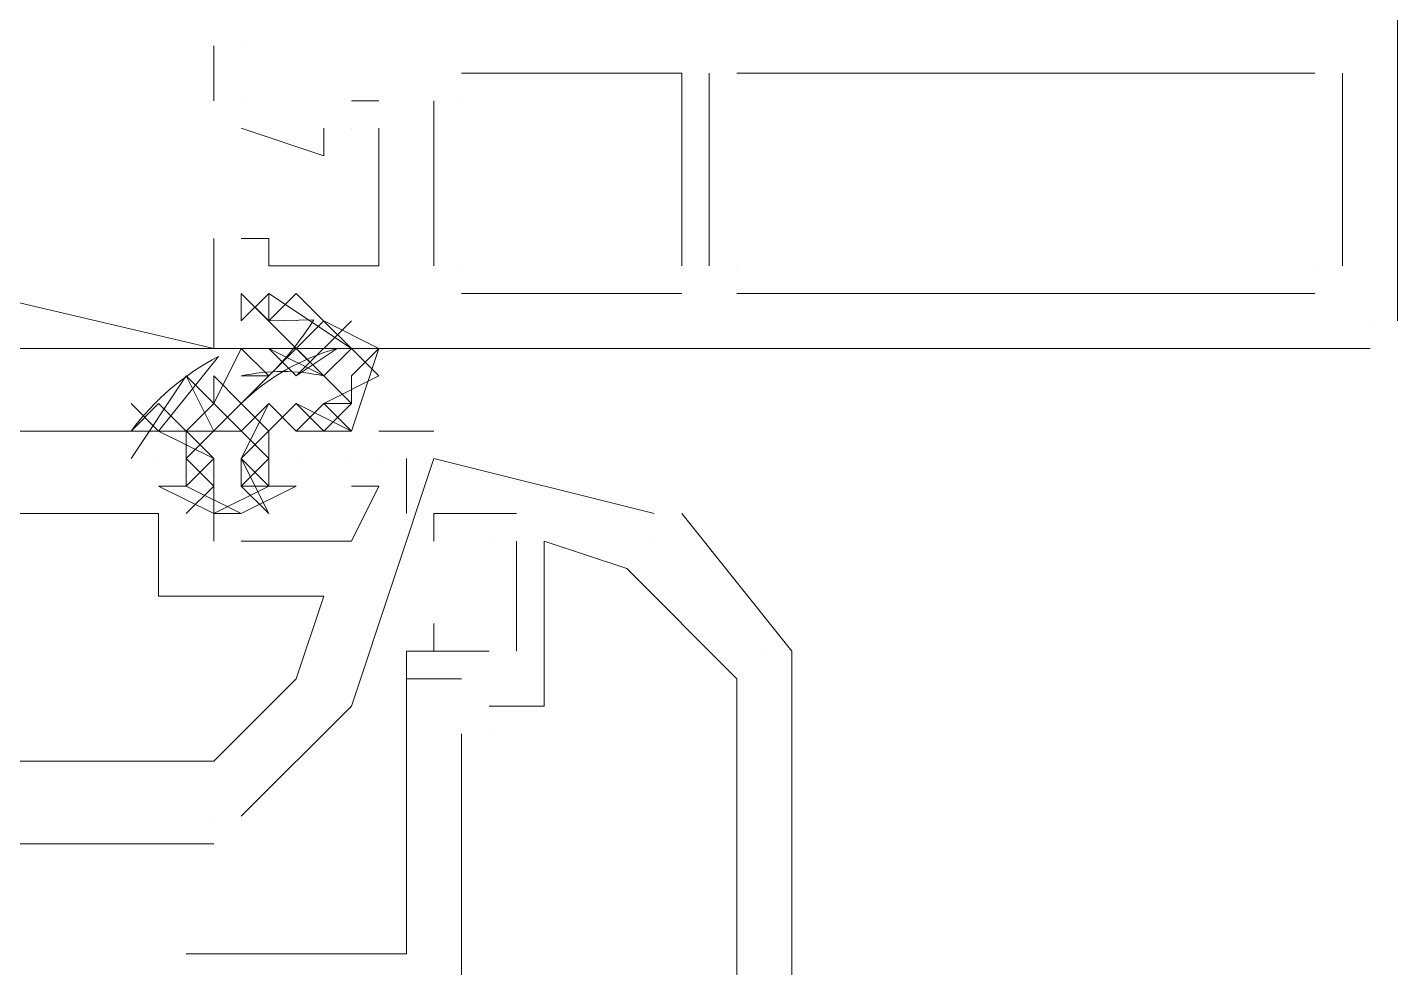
# Model space of a CAD drawing. Header units: millimetres. Extents: x 906 to 41302, y 848 to 28850.
# Drawn here: x 30548 to 30600.7, y 20567.1 to 20603.3 of the extents above; entities that cross this region are included whole.
import ezdxf

# ---------------------------------------------------------------- set-up
doc = ezdxf.new("R2010")
doc.units = ezdxf.units.MM
doc.layers.add('PDF_X-단위세대$및$주동평면도$A-DOOR', color=7, linetype='Continuous')

msp = doc.modelspace()

# ---------------------------------------------------------------- linework, layer by layer
at = {"layer": 'PDF_X-단위세대$및$주동평면도$A-DOOR', "lineweight": 5}
for points in [[(30545.636, 20731.705), (29955.086, 20731.705), (30555.161, 20590.946), (29945.561, 20590.946)], [(30559.394, 20588.83), (30560.453, 20587.771)], [(30554.103, 20585.655), (30553.044, 20585.655), (30555.161, 20584.596), (30556.219, 20584.596), (30558.336, 20585.655), (30556.219, 20584.596)], [(30555.161, 20585.655), (30554.103, 20584.596)], [(30558.336, 20578.246), (30555.161, 20575.071), (30542.461, 20575.071), (30542.461, 20584.596), (30553.044, 20584.596), (30553.044, 20581.421), (30559.394, 20581.421)]]:
    msp.add_lwpolyline(points, close=True, dxfattribs=at)
at = {"layer": 'PDF_X-단위세대$및$주동평면도$A-DOOR', "lineweight": 9}
for points in [[(30600.669, 20592.005), (30600.669, 20619.521), (30600.669, 20635.396)], [(30555.161, 20600.471), (30555.161, 20602.588)], [(30555.161, 20602.588), (30555.161, 20602.588)], [(30556.219, 20602.588), (30556.219, 20602.588)], [(30573.153, 20594.121), (30573.153, 20601.53), (30564.686, 20601.53)], [(30564.686, 20601.53), (30564.686, 20601.53)], [(30573.153, 20601.53), (30573.153, 20601.53)], [(30574.211, 20594.121), (30574.211, 20601.53)], [(30574.211, 20601.53), (30574.211, 20601.53)], [(30597.494, 20601.53), (30575.269, 20601.53)], [(30575.269, 20601.53), (30575.269, 20601.53)], [(30597.494, 20601.53), (30597.494, 20601.53)], [(30598.553, 20601.53), (30598.553, 20594.121)], [(30598.553, 20601.53), (30598.553, 20601.53)], [(30555.161, 20600.471), (30555.161, 20600.471)], [(30556.219, 20600.471), (30556.219, 20600.471)], [(30561.511, 20600.471), (30560.453, 20600.471)], [(30560.453, 20600.471), (30560.453, 20600.471)], [(30561.511, 20600.471), (30561.511, 20600.471)], [(30563.628, 20594.121), (30563.628, 20600.471)], [(30563.628, 20600.471), (30563.628, 20600.471)], [(30564.686, 20600.471), (30564.686, 20600.471)], [(30556.219, 20599.413), (30559.394, 20598.355), (30559.394, 20599.413)], [(30561.511, 20599.413), (30561.511, 20594.121), (30557.278, 20594.121), (30557.278, 20595.18), (30556.219, 20595.18)], [(30556.219, 20599.413), (30556.219, 20599.413)], [(30559.394, 20599.413), (30559.394, 20599.413)], [(30560.453, 20599.413), (30560.453, 20599.413)], [(30561.511, 20599.413), (30561.511, 20599.413)], [(30559.394, 20598.355), (30559.394, 20598.355)], [(30555.161, 20595.18), (30555.161, 20590.946), (30599.611, 20590.946)], [(30555.161, 20595.18), (30555.161, 20595.18)], [(30556.219, 20595.18), (30556.219, 20595.18)], [(30557.278, 20595.18), (30557.278, 20595.18)], [(30557.278, 20594.121), (30557.278, 20594.121)], [(30561.511, 20594.121), (30561.511, 20594.121)], [(30563.628, 20594.121), (30563.628, 20594.121)], [(30564.686, 20594.121), (30564.686, 20594.121)], [(30573.153, 20594.121), (30573.153, 20594.121)], [(30574.211, 20594.121), (30574.211, 20594.121)], [(30575.269, 20594.121), (30575.269, 20594.121)], [(30597.494, 20594.121), (30597.494, 20594.121)], [(30598.553, 20594.121), (30598.553, 20594.121)], [(30573.153, 20593.063), (30564.686, 20593.063)], [(30564.686, 20593.063), (30564.686, 20593.063)], [(30573.153, 20593.063), (30573.153, 20593.063)], [(30597.494, 20593.063), (30575.269, 20593.063)], [(30575.269, 20593.063), (30575.269, 20593.063)], [(30597.494, 20593.063), (30597.494, 20593.063)], [(30599.611, 20592.005), (30599.611, 20592.005)], [(30600.669, 20592.005), (30600.669, 20592.005)], [(30555.161, 20590.946), (30555.161, 20590.946)], [(30599.611, 20590.946), (30599.611, 20590.946)], [(30562.569, 20586.713), (30562.569, 20584.596)], [(30562.569, 20586.713), (30562.569, 20586.713)], [(30572.094, 20584.596), (30563.628, 20586.713)], [(30563.628, 20586.713), (30563.628, 20586.713)], [(30562.569, 20584.596), (30562.569, 20584.596)], [(30563.628, 20584.596), (30563.628, 20584.596)], [(30563.628, 20583.538), (30563.628, 20584.596), (30566.803, 20584.596)], [(30563.628, 20584.596), (30563.628, 20584.596)], [(30566.803, 20584.596), (30566.803, 20584.596)], [(30572.094, 20584.596), (30572.094, 20584.596)], [(30573.153, 20486.171), (30577.386, 20491.463), (30577.386, 20579.305), (30573.153, 20584.596)], [(30573.153, 20584.596), (30573.153, 20584.596)], [(30563.628, 20583.538), (30563.628, 20583.538)], [(30565.744, 20577.188), (30567.861, 20577.188), (30567.861, 20583.538), (30571.036, 20582.48), (30575.269, 20578.246), (30575.269, 20566.605), (30564.686, 20566.605), (30564.686, 20576.13)], [(30565.744, 20583.538), (30565.744, 20583.538)], [(30566.803, 20583.538), (30566.803, 20579.305)], [(30566.803, 20583.538), (30566.803, 20583.538)], [(30567.861, 20583.538), (30567.861, 20583.538)], [(30572.094, 20583.538), (30572.094, 20583.538)], [(30571.036, 20582.48), (30571.036, 20582.48)], [(30563.628, 20579.305), (30563.628, 20580.363)], [(30563.628, 20580.363), (30563.628, 20580.363)], [(30554.103, 20567.663), (30562.569, 20567.663), (30562.569, 20579.305), (30564.686, 20579.305), (30565.744, 20579.305)], [(30562.569, 20579.305), (30562.569, 20579.305)], [(30562.569, 20579.305), (30562.569, 20579.305)], [(30563.628, 20579.305), (30563.628, 20579.305)], [(30564.686, 20579.305), (30564.686, 20579.305)], [(30564.686, 20579.305), (30564.686, 20579.305)], [(30565.744, 20579.305), (30565.744, 20579.305)], [(30566.803, 20579.305), (30566.803, 20579.305)], [(30576.328, 20579.305), (30576.328, 20579.305)], [(30577.386, 20579.305), (30577.386, 20579.305)], [(30562.569, 20578.246), (30564.686, 20578.246)], [(30562.569, 20578.246), (30562.569, 20578.246)], [(30564.686, 20578.246), (30564.686, 20578.246)], [(30575.269, 20578.246), (30575.269, 20578.246)], [(30565.744, 20577.188), (30565.744, 20577.188)], [(30567.861, 20577.188), (30567.861, 20577.188)], [(30564.686, 20576.13), (30564.686, 20576.13)], [(30565.744, 20576.13), (30565.744, 20576.13)], [(30554.103, 20567.663), (30554.103, 20567.663)], [(30562.569, 20567.663), (30562.569, 20567.663)]]:
    msp.add_lwpolyline(points, dxfattribs=at)
at = {"layer": 'PDF_X-단위세대$및$주동평면도$A-DOOR', "lineweight": 5}
for points in [[(30554.103, 20589.888), (30555.161, 20588.83), (30557.278, 20586.713), (30555.161, 20588.83), (30555.161, 20589.888), (30556.219, 20588.83), (30557.278, 20587.771), (30557.278, 20585.655), (30556.219, 20585.655), (30556.219, 20586.713), (30557.278, 20588.83), (30556.219, 20587.771), (30543.519, 20587.771), (30543.519, 20596.238), (30541.403, 20596.238), (30541.403, 20598.355), (30539.286, 20598.355), (30539.286, 20596.238)], [(30558.336, 20588.83), (30560.453, 20587.771), (30559.394, 20587.771), (30560.453, 20588.83), (30559.394, 20588.83), (30558.336, 20587.771), (30560.453, 20587.771), (30561.511, 20590.946), (30560.453, 20589.888), (30560.453, 20588.83), (30556.219, 20593.063)], [(30556.219, 20593.063), (30556.219, 20593.063)], [(30556.219, 20593.063), (30556.219, 20593.063)], [(30556.219, 20592.005), (30556.219, 20593.063), (30557.278, 20592.005), (30558.336, 20593.063), (30561.511, 20589.888), (30559.394, 20588.83), (30558.336, 20587.771), (30557.278, 20588.83)], [(30557.278, 20593.063), (30557.278, 20593.063)], [(30556.219, 20592.005), (30556.219, 20592.005)], [(30557.278, 20592.005), (30557.278, 20592.005)], [(30558.336, 20592.005), (30558.336, 20592.005)], [(30558.336, 20592.005), (30558.336, 20592.005)], [(30561.511, 20590.946), (30559.394, 20592.005)], [(30558.336, 20590.946), (30558.336, 20590.946)], [(30558.336, 20590.946), (30558.336, 20590.946)], [(30560.453, 20590.946), (30560.453, 20590.946)], [(30561.511, 20590.946), (30561.511, 20590.946)], [(30551.986, 20586.713), (30554.103, 20589.888), (30555.161, 20587.771)], [(30555.161, 20589.888), (30555.161, 20589.888)], [(30556.219, 20589.888), (30556.219, 20589.888)], [(30559.394, 20589.888), (30559.394, 20589.888)], [(30559.394, 20589.888), (30559.394, 20589.888)], [(30555.161, 20588.83), (30555.161, 20588.83)], [(30557.278, 20586.713), (30556.219, 20585.655), (30557.278, 20584.596), (30556.219, 20586.713), (30558.336, 20588.83), (30559.394, 20587.771)], [(30559.394, 20588.83), (30559.394, 20588.83)], [(30560.453, 20588.83), (30560.453, 20588.83)], [(30550.928, 20587.771), (30550.928, 20587.771)], [(30551.986, 20587.771), (30551.986, 20587.771)], [(30551.986, 20587.771), (30551.986, 20587.771)], [(30551.986, 20587.771), (30551.986, 20587.771)], [(30553.044, 20587.771), (30553.044, 20587.771)], [(30553.044, 20587.771), (30553.044, 20587.771)], [(30554.103, 20587.771), (30554.103, 20587.771)], [(30555.161, 20587.771), (30555.161, 20587.771)], [(30556.219, 20587.771), (30556.219, 20587.771)], [(30557.278, 20587.771), (30557.278, 20587.771)], [(30558.336, 20587.771), (30558.336, 20587.771)], [(30560.453, 20587.771), (30560.453, 20587.771)], [(30563.628, 20587.771), (30561.511, 20587.771)], [(30561.511, 20587.771), (30561.511, 20587.771)], [(30563.628, 20587.771), (30563.628, 20587.771)], [(30553.044, 20586.713), (30553.044, 20586.713)], [(30553.044, 20586.713), (30553.044, 20586.713)], [(30555.161, 20585.655), (30554.103, 20586.713)], [(30555.161, 20586.713), (30555.161, 20586.713)], [(30556.219, 20572.955), (30560.453, 20577.188), (30563.628, 20586.713)], [(30556.219, 20586.713), (30556.219, 20586.713)], [(30556.219, 20586.713), (30557.278, 20585.655), (30558.336, 20585.655)], [(30557.278, 20586.713), (30557.278, 20586.713)], [(30557.278, 20586.713), (30557.278, 20586.713)], [(30558.336, 20586.713), (30558.336, 20586.713)], [(30560.453, 20586.713), (30560.453, 20586.713)], [(30560.453, 20586.713), (30560.453, 20586.713)], [(30561.511, 20586.713), (30561.511, 20586.713)], [(30563.628, 20586.713), (30563.628, 20586.713)], [(30553.044, 20585.655), (30553.044, 20585.655)], [(30553.044, 20585.655), (30555.161, 20584.596), (30557.278, 20585.655)], [(30554.103, 20585.655), (30554.103, 20585.655)], [(30554.103, 20585.655), (30554.103, 20585.655)], [(30555.161, 20585.655), (30555.161, 20585.655)], [(30555.161, 20585.655), (30555.161, 20585.655)], [(30560.453, 20585.655), (30561.511, 20585.655), (30560.453, 20583.538), (30556.219, 20583.538)], [(30556.219, 20585.655), (30556.219, 20585.655)], [(30556.219, 20585.655), (30556.219, 20585.655)], [(30557.278, 20585.655), (30557.278, 20585.655)], [(30557.278, 20585.655), (30557.278, 20585.655)], [(30557.278, 20585.655), (30557.278, 20585.655)], [(30558.336, 20585.655), (30558.336, 20585.655)], [(30560.453, 20585.655), (30560.453, 20585.655)], [(30561.511, 20585.655), (30561.511, 20585.655)], [(30553.044, 20584.596), (30553.044, 20584.596)], [(30555.161, 20584.596), (30555.161, 20584.596)], [(30555.161, 20584.596), (30555.161, 20584.596)], [(30555.161, 20584.596), (30555.161, 20584.596)], [(30556.219, 20584.596), (30556.219, 20584.596)], [(30556.219, 20584.596), (30556.219, 20584.596)], [(30555.161, 20583.538), (30555.161, 20583.538)], [(30556.219, 20583.538), (30556.219, 20583.538)], [(30560.453, 20583.538), (30560.453, 20583.538)], [(30553.044, 20581.421), (30553.044, 20581.421)], [(30559.394, 20581.421), (30559.394, 20581.421)], [(30558.336, 20578.246), (30558.336, 20578.246)], [(30560.453, 20577.188), (30560.453, 20577.188)], [(30555.161, 20575.071), (30555.161, 20575.071)], [(30555.161, 20572.955), (30555.161, 20572.955)], [(30556.219, 20572.955), (30556.219, 20572.955)], [(30468.378, 20571.896), (30555.161, 20571.896)], [(30555.161, 20571.896), (30555.161, 20571.896)]]:
    msp.add_lwpolyline(points, dxfattribs=at)
for points in [[(30558.336, 20590.946), (30559.394, 20589.888), (30560.453, 20590.946), (30557.278, 20593.063), (30556.219, 20592.005), (30557.278, 20593.063), (30557.278, 20592.005), (30559.017, 20592.052, -0.054724), (30557.278, 20589.888), (30556.219, 20590.946), (30555.161, 20588.83), (30554.103, 20587.771), (30554.103, 20585.655), (30555.161, 20586.713), (30555.161, 20585.655), (30555.161, 20583.538)], [(30560.453, 20592.005), (30558.336, 20589.888), (30559.913, 20590.946, 0.124775), (30556.219, 20588.83), (30554.103, 20586.713), (30556.219, 20588.83), (30559.394, 20592.005), (30557.278, 20589.888), (30556.219, 20589.888, -0.108399), (30559.394, 20589.888), (30557.278, 20590.946), (30558.336, 20589.888)], [(30555.348, 20590.641, 0.1117), (30551.986, 20587.771), (30553.044, 20588.83), (30555.161, 20586.713), (30553.044, 20587.771), (30551.986, 20588.83), (30553.044, 20587.771), (30555.348, 20590.641)], [(30563.103, 19961.519, -0.377888), (29938.152, 20587.771), (29939.211, 20587.771)]]:
    msp.add_lwpolyline(points, format="xyb", dxfattribs=at)

doc.saveas('drawing.dxf')
